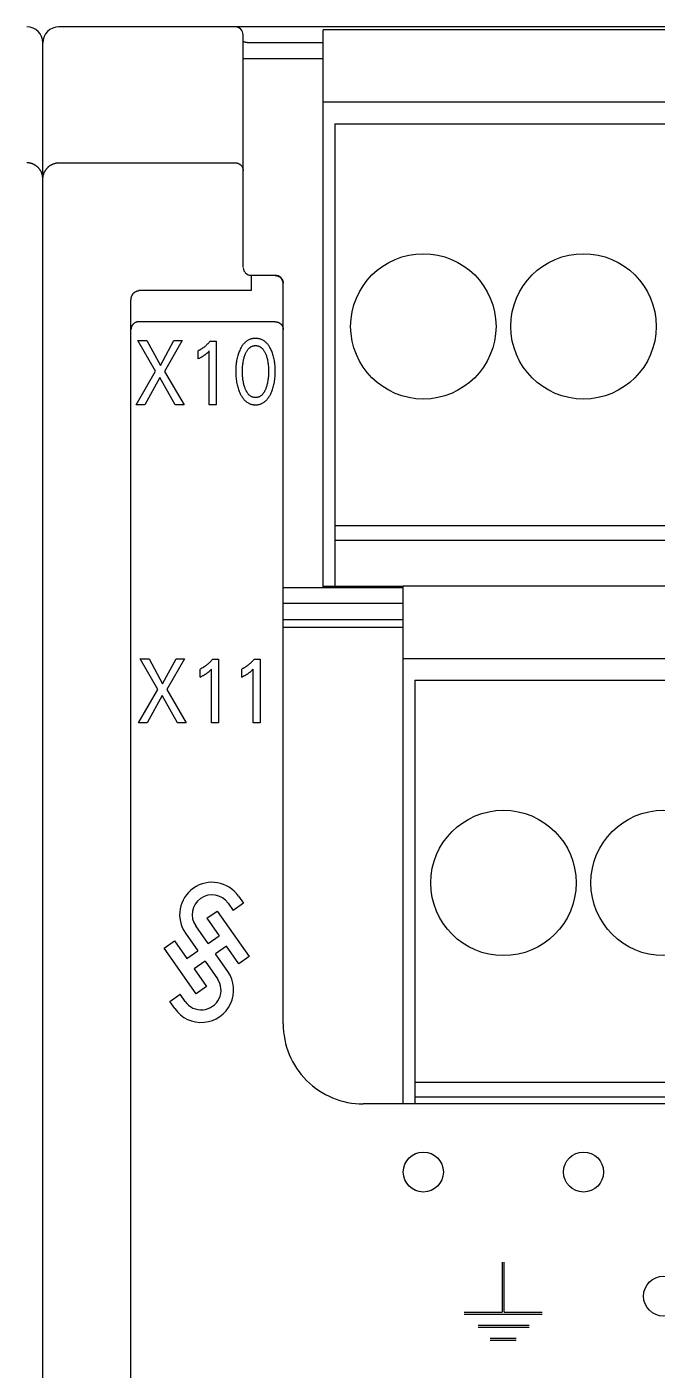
# Model space of a CAD drawing. Extents: x 867151 to 1787449, y -2071112 to -1028603.
# Drawn here: x 871213.05 to 871228.78, y -1032640.98 to -1032607.43 of the extents above; entities that cross this region are included whole.
import ezdxf

# ---------------------------------------------------------------- set-up
doc = ezdxf.new("R2010")
doc.units = 0
doc.header["$LTSCALE"] = 4
doc.header["$MEASUREMENT"] = 0
doc.layers.get('0').update_dxf_attribs({"linetype": 'CONTINUOUS'})
doc.layers.add('20000_FRONT_O', color=7, linetype='CONTINUOUS')

# ---------------------------------------------------------------- blocks, each defined once
blk = doc.blocks.new('CPU')
at = {"layer": '20000_FRONT_O', "color": 7, "linetype": 'Continuous'}
blk.add_line((82836.958, 10993.593), (82836.958, 11092.793), dxfattribs=at)
blk.add_lwpolyline([(82836.958, 11089.387), (82836.958, 11089.397), (82836.958, 11089.407), (82836.957, 11089.417), (82836.956, 11089.427), (82836.955, 11089.437), (82836.954, 11089.447), (82836.952, 11089.457), (82836.95, 11089.467), (82836.948, 11089.477), (82836.946, 11089.487), (82836.944, 11089.497), (82836.941, 11089.506), (82836.938, 11089.516), (82836.935, 11089.525), (82836.931, 11089.535), (82836.928, 11089.544), (82836.924, 11089.553), (82836.92, 11089.562), (82836.916, 11089.571), (82836.911, 11089.58), (82836.906, 11089.589), (82836.902, 11089.597), (82836.896, 11089.606), (82836.891, 11089.614), (82836.886, 11089.623), (82836.88, 11089.631), (82836.874, 11089.639), (82836.868, 11089.646), (82836.862, 11089.654), (82836.856, 11089.661), (82836.849, 11089.669), (82836.842, 11089.676), (82836.836, 11089.683), (82836.828, 11089.69), (82836.821, 11089.696), (82836.814, 11089.703), (82836.806, 11089.709), (82836.799, 11089.715), (82836.791, 11089.721), (82836.783, 11089.726), (82836.775, 11089.732), (82836.767, 11089.737), (82836.759, 11089.742), (82836.751, 11089.747), (82836.742, 11089.752), (82836.734, 11089.756), (82836.725, 11089.76), (82836.716, 11089.764), (82836.707, 11089.768), (82836.698, 11089.771), (82836.689, 11089.775), (82836.68, 11089.778), (82836.671, 11089.781), (82836.662, 11089.783), (82836.653, 11089.786), (82836.643, 11089.788), (82836.634, 11089.79), (82836.624, 11089.792), (82836.615, 11089.793), (82836.606, 11089.795), (82836.596, 11089.796), (82836.587, 11089.797), (82836.577, 11089.797), (82836.568, 11089.797), (82836.558, 11089.798)], dxfattribs=at)
blk.add_arc((82836.558, 11092.793), 0.4, 0, 90, dxfattribs=at)
blk = doc.blocks.new('A$C36C17930')
at = {"layer": '20000_FRONT_O', "color": 7, "linetype": 'Continuous'}
for p, q in [((44.601, 100), (0.401, 100)), ((5.001, 93.997), (5.001, 99.8)), ((5.001, 99.644), (5.001, 99.645)), ((5.001, 99.642), (5.001, 99.644)), ((5.002, 99.641), (5.001, 99.642)), ((5.002, 99.64), (5.002, 99.641)), ((5.003, 99.639), (5.002, 99.64)), ((5.003, 99.638), (5.003, 99.639)), ((7.001, 86), (7.001, 99.93)), ((36.001, 99.93), (7.001, 99.93)), ((0.001, 0.4), (0.001, 99.6)), ((5.004, 99.637), (5.003, 99.638)), ((5.005, 99.636), (5.004, 99.637)), ((5.006, 99.635), (5.005, 99.636)), ((5.007, 99.634), (5.006, 99.635)), ((5.008, 99.633), (5.007, 99.634)), ((5.009, 99.632), (5.008, 99.633)), ((5.01, 99.631), (5.009, 99.632)), ((5.012, 99.631), (5.01, 99.631)), ((5.013, 99.63), (5.012, 99.631)), ((5.014, 99.629), (5.013, 99.63)), ((5.015, 99.628), (5.014, 99.629)), ((5.017, 99.628), (5.015, 99.628)), ((5.02, 99.626), (5.017, 99.628)), ((5.023, 99.624), (5.02, 99.626)), ((5.026, 99.623), (5.023, 99.624)), ((5.03, 99.622), (5.026, 99.623)), ((5.033, 99.621), (5.03, 99.622)), ((5.036, 99.619), (5.033, 99.621)), ((5.039, 99.618), (5.036, 99.619)), ((5.042, 99.618), (5.039, 99.618)), ((5.045, 99.617), (5.042, 99.618)), ((5.048, 99.616), (5.045, 99.617)), ((5.051, 99.615), (5.048, 99.616)), ((5.054, 99.614), (5.051, 99.615)), ((5.058, 99.614), (5.054, 99.614)), ((5.061, 99.613), (5.058, 99.614)), ((5.067, 99.612), (5.061, 99.613)), ((5.073, 99.611), (5.067, 99.612)), ((5.08, 99.61), (5.073, 99.611)), ((5.086, 99.609), (5.08, 99.61)), ((5.093, 99.608), (5.086, 99.609)), ((5.099, 99.607), (5.093, 99.608)), ((5.106, 99.606), (5.099, 99.607)), ((5.112, 99.605), (5.106, 99.606)), ((5.119, 99.604), (5.112, 99.605)), ((5.125, 99.604), (5.119, 99.604)), ((5.134, 99.603), (5.125, 99.604)), ((5.142, 99.602), (5.134, 99.603)), ((5.151, 99.602), (5.142, 99.602)), ((5.159, 99.601), (5.151, 99.602)), ((5.168, 99.601), (5.159, 99.601)), ((5.176, 99.601), (5.168, 99.601)), ((5.184, 99.601), (5.176, 99.601)), ((5.193, 99.6), (5.184, 99.601)), ((7.001, 99.6), (5.193, 99.6)), ((7.001, 99.2), (5.001, 99.2)), ((36.001, 98.12), (7.001, 98.12)), ((7.291, 97.58), (7.291, 86.02)), ((7.291, 97.58), (35.711, 97.58)), ((0.01, 96.281), (0.012, 96.292)), ((0.012, 96.292), (0.015, 96.303)), ((0.015, 96.303), (0.018, 96.314)), ((0.018, 96.314), (0.022, 96.325)), ((0.022, 96.325), (0.025, 96.334)), ((0.025, 96.334), (0.028, 96.344)), ((0.028, 96.344), (0.032, 96.353)), ((0.032, 96.353), (0.036, 96.362)), ((0.036, 96.362), (0.04, 96.371)), ((0.04, 96.371), (0.044, 96.381)), ((0.044, 96.381), (0.049, 96.39)), ((0.049, 96.39), (0.054, 96.399)), ((0.054, 96.399), (0.059, 96.408)), ((0.059, 96.408), (0.064, 96.416)), ((0.064, 96.416), (0.07, 96.425)), ((0.07, 96.425), (0.076, 96.434)), ((0.076, 96.434), (0.082, 96.442)), ((0.082, 96.442), (0.088, 96.45)), ((0.088, 96.45), (0.094, 96.458)), ((0.094, 96.458), (0.101, 96.466)), ((0.101, 96.466), (0.108, 96.474)), ((0.108, 96.474), (0.115, 96.482)), ((0.115, 96.482), (0.122, 96.489)), ((0.122, 96.489), (0.13, 96.496)), ((0.13, 96.496), (0.137, 96.503)), ((0.137, 96.503), (0.145, 96.51)), ((0.145, 96.51), (0.153, 96.517)), ((0.153, 96.517), (0.161, 96.523)), ((0.161, 96.523), (0.169, 96.53)), ((0.169, 96.53), (0.178, 96.536)), ((0.178, 96.536), (0.186, 96.541)), ((0.186, 96.541), (0.195, 96.547)), ((0.195, 96.547), (0.204, 96.552)), ((0.204, 96.552), (0.213, 96.557)), ((0.213, 96.557), (0.222, 96.562)), ((0.222, 96.562), (0.232, 96.567)), ((0.232, 96.567), (0.241, 96.571)), ((0.241, 96.571), (0.25, 96.575)), ((0.25, 96.575), (0.26, 96.579)), ((0.26, 96.579), (0.27, 96.583)), ((0.27, 96.583), (0.28, 96.586)), ((0.28, 96.586), (0.289, 96.589)), ((0.289, 96.589), (0.299, 96.592)), ((0.299, 96.592), (0.309, 96.594)), ((0.309, 96.594), (0.319, 96.597)), ((0.319, 96.597), (0.329, 96.599)), ((0.329, 96.599), (0.34, 96.601)), ((0.34, 96.601), (0.35, 96.602)), ((0.35, 96.602), (0.36, 96.603)), ((0.36, 96.603), (0.37, 96.604)), ((0.37, 96.604), (0.381, 96.605)), ((0.381, 96.605), (0.391, 96.605)), ((0.391, 96.605), (0.401, 96.605)), ((0.401, 96.605), (4.801, 96.605)), ((4.801, 96.605), (4.806, 96.605)), ((4.806, 96.605), (4.811, 96.605)), ((4.811, 96.605), (4.816, 96.605)), ((4.816, 96.605), (4.82, 96.605)), ((4.82, 96.605), (4.825, 96.604)), ((4.825, 96.604), (4.83, 96.603)), ((4.83, 96.603), (4.835, 96.603)), ((4.835, 96.603), (4.839, 96.602)), ((4.839, 96.602), (4.844, 96.601)), ((4.844, 96.601), (4.849, 96.6)), ((4.849, 96.6), (4.854, 96.599)), ((4.854, 96.599), (4.858, 96.597)), ((4.858, 96.597), (4.863, 96.596)), ((4.863, 96.596), (4.867, 96.595)), ((4.867, 96.595), (4.872, 96.593)), ((4.872, 96.593), (4.877, 96.591)), ((4.877, 96.591), (4.881, 96.589)), ((4.881, 96.589), (4.885, 96.587)), ((4.885, 96.587), (4.89, 96.585)), ((4.89, 96.585), (4.894, 96.583)), ((4.894, 96.583), (4.898, 96.581)), ((4.898, 96.581), (4.902, 96.579)), ((4.902, 96.579), (4.907, 96.576)), ((4.907, 96.576), (4.911, 96.574)), ((4.911, 96.574), (4.915, 96.571)), ((4.915, 96.571), (4.919, 96.569)), ((4.919, 96.569), (4.922, 96.566)), ((4.922, 96.566), (4.926, 96.563)), ((4.926, 96.563), (4.93, 96.56)), ((4.93, 96.56), (4.934, 96.557)), ((4.934, 96.557), (4.937, 96.554)), ((4.937, 96.554), (4.941, 96.551)), ((4.941, 96.551), (4.944, 96.547)), ((4.944, 96.547), (4.948, 96.544)), ((4.948, 96.544), (4.951, 96.54)), ((4.951, 96.54), (4.954, 96.537)), ((4.954, 96.537), (4.957, 96.533)), ((4.957, 96.533), (4.96, 96.53)), ((4.96, 96.53), (4.963, 96.526)), ((4.963, 96.526), (4.966, 96.522)), ((4.966, 96.522), (4.969, 96.518)), ((4.969, 96.518), (4.971, 96.514)), ((4.971, 96.514), (4.974, 96.51)), ((4.974, 96.51), (4.976, 96.506)), ((4.976, 96.506), (4.979, 96.502)), ((4.979, 96.502), (4.981, 96.497)), ((4.981, 96.497), (4.983, 96.493)), ((4.983, 96.493), (4.985, 96.489)), ((4.985, 96.489), (4.987, 96.484)), ((4.987, 96.484), (4.989, 96.48)), ((4.989, 96.48), (4.99, 96.475)), ((4.99, 96.475), (4.992, 96.471)), ((4.992, 96.471), (4.993, 96.466)), ((4.993, 96.466), (4.994, 96.462)), ((4.994, 96.462), (4.996, 96.458)), ((4.996, 96.458), (4.997, 96.453)), ((4.997, 96.453), (4.998, 96.449)), ((4.998, 96.449), (4.998, 96.444)), ((4.998, 96.444), (4.999, 96.44)), ((4.999, 96.44), (5, 96.435)), ((5, 96.435), (5, 96.43)), ((5, 96.43), (5.001, 96.426)), ((5.001, 96.426), (5.001, 96.421)), ((5.001, 96.421), (5.001, 96.417)), ((5.001, 96.417), (5.001, 96.412)), ((0.001, 96.206), (0.002, 96.217)), ((0.001, 96.195), (0.001, 96.206)), ((0.002, 96.227), (0.003, 96.238)), ((0.002, 96.217), (0.002, 96.227)), ((0.003, 96.238), (0.004, 96.248)), ((0.004, 96.248), (0.006, 96.259)), ((0.006, 96.259), (0.008, 96.27)), ((0.008, 96.27), (0.01, 96.281)), ((5.201, 93.797), (5.201, 93.412)), ((5.201, 93.797), (5.801, 93.797)), ((5.874, 93.783), (5.801, 93.797)), ((5.801, 93.79), (5.806, 93.79)), ((5.806, 93.79), (5.811, 93.79)), ((5.811, 93.79), (5.816, 93.79)), ((5.816, 93.79), (5.82, 93.79)), ((5.82, 93.79), (5.825, 93.789)), ((5.825, 93.789), (5.83, 93.788)), ((5.83, 93.788), (5.835, 93.788)), ((5.835, 93.788), (5.84, 93.787)), ((5.84, 93.787), (5.845, 93.786)), ((5.845, 93.786), (5.85, 93.785)), ((5.85, 93.785), (5.855, 93.783)), ((5.855, 93.783), (5.86, 93.782)), ((5.86, 93.782), (5.865, 93.78)), ((5.865, 93.78), (5.87, 93.779)), ((5.87, 93.779), (5.875, 93.777)), ((5.942, 93.74), (5.874, 93.783)), ((5.875, 93.777), (5.88, 93.775)), ((5.88, 93.775), (5.884, 93.773)), ((5.884, 93.773), (5.889, 93.771)), ((5.889, 93.771), (5.893, 93.769)), ((5.893, 93.769), (5.898, 93.766)), ((5.898, 93.766), (5.902, 93.764)), ((5.902, 93.764), (5.906, 93.762)), ((5.906, 93.762), (5.911, 93.759)), ((5.911, 93.759), (5.915, 93.756)), ((5.915, 93.756), (5.919, 93.754)), ((5.919, 93.754), (5.923, 93.751)), ((5.923, 93.751), (5.926, 93.748)), ((5.926, 93.748), (5.93, 93.745)), ((5.93, 93.745), (5.934, 93.742)), ((5.934, 93.742), (5.938, 93.739)), ((5.938, 93.739), (5.941, 93.735)), ((5.941, 93.735), (5.944, 93.732)), ((5.986, 93.674), (5.942, 93.74)), ((5.944, 93.732), (5.948, 93.729)), ((5.948, 93.729), (5.951, 93.725)), ((5.951, 93.725), (5.954, 93.722)), ((5.954, 93.722), (5.957, 93.718)), ((5.957, 93.718), (5.96, 93.714)), ((5.96, 93.714), (5.963, 93.711)), ((5.963, 93.711), (5.966, 93.707)), ((5.966, 93.707), (5.968, 93.703)), ((5.968, 93.703), (5.971, 93.699)), ((5.971, 93.699), (5.974, 93.695)), ((5.974, 93.695), (5.976, 93.691)), ((5.976, 93.691), (5.978, 93.687)), ((5.978, 93.687), (5.98, 93.683)), ((5.98, 93.683), (5.982, 93.679)), ((5.982, 93.679), (5.984, 93.675)), ((5.984, 93.675), (5.986, 93.67)), ((6.001, 93.597), (5.986, 93.674)), ((5.986, 93.67), (5.988, 93.666)), ((5.988, 93.666), (5.99, 93.662)), ((5.99, 93.662), (5.991, 93.657)), ((5.991, 93.657), (5.993, 93.653)), ((5.993, 93.653), (5.994, 93.648)), ((5.994, 93.648), (5.995, 93.644)), ((5.995, 93.644), (5.996, 93.639)), ((5.996, 93.639), (5.997, 93.635)), ((5.997, 93.635), (5.998, 93.63)), ((5.998, 93.63), (5.999, 93.625)), ((5.999, 93.625), (6, 93.621)), ((6, 93.621), (6, 93.616)), ((6, 93.616), (6.001, 93.611)), ((6.001, 93.611), (6.001, 93.607)), ((6.001, 93.607), (6.001, 93.602)), ((6.001, 93.602), (6.001, 93.597)), ((2.216, 93.263), (2.218, 93.269)), ((2.218, 93.269), (2.22, 93.274)), ((2.22, 93.274), (2.222, 93.279)), ((2.222, 93.279), (2.224, 93.284)), ((2.224, 93.284), (2.227, 93.29)), ((2.227, 93.29), (2.229, 93.295)), ((2.229, 93.295), (2.232, 93.3)), ((2.232, 93.3), (2.234, 93.305)), ((2.234, 93.305), (2.237, 93.31)), ((2.237, 93.31), (2.24, 93.315)), ((2.24, 93.315), (2.243, 93.319)), ((2.243, 93.319), (2.246, 93.324)), ((2.246, 93.324), (2.25, 93.329)), ((2.25, 93.329), (2.253, 93.333)), ((2.253, 93.333), (2.256, 93.338)), ((2.256, 93.338), (2.26, 93.342)), ((2.26, 93.342), (2.264, 93.346)), ((2.264, 93.346), (2.267, 93.35)), ((2.267, 93.35), (2.271, 93.354)), ((2.271, 93.354), (2.274, 93.357)), ((2.274, 93.357), (2.278, 93.361)), ((2.278, 93.361), (2.282, 93.364)), ((2.282, 93.364), (2.285, 93.368)), ((2.285, 93.368), (2.289, 93.371)), ((2.289, 93.371), (2.293, 93.374)), ((2.293, 93.374), (2.297, 93.377)), ((2.297, 93.377), (2.302, 93.38)), ((2.302, 93.38), (2.306, 93.383)), ((2.306, 93.383), (2.31, 93.386)), ((2.31, 93.386), (2.314, 93.388)), ((2.314, 93.388), (2.319, 93.391)), ((2.319, 93.391), (2.323, 93.393)), ((2.323, 93.393), (2.328, 93.395)), ((2.328, 93.395), (2.332, 93.397)), ((2.332, 93.397), (2.337, 93.399)), ((2.337, 93.399), (2.341, 93.401)), ((2.341, 93.401), (2.346, 93.402)), ((2.346, 93.402), (2.35, 93.404)), ((2.35, 93.404), (2.355, 93.405)), ((2.355, 93.405), (2.359, 93.406)), ((2.359, 93.406), (2.364, 93.408)), ((2.364, 93.408), (2.368, 93.409)), ((2.368, 93.409), (2.373, 93.409)), ((2.373, 93.409), (2.378, 93.41)), ((2.378, 93.41), (2.382, 93.411)), ((2.382, 93.411), (2.387, 93.411)), ((2.387, 93.411), (2.392, 93.412)), ((2.392, 93.412), (2.396, 93.412)), ((2.396, 93.412), (2.401, 93.412)), ((5.201, 93.412), (2.401, 93.412)), ((6.001, 75.101), (6.001, 93.597)), ((2.201, 93.185), (2.202, 93.191)), ((2.201, 93.179), (2.201, 93.185)), ((2.201, 93.173), (2.201, 93.179)), ((2.201, 59.815), (2.201, 93.173)), ((2.202, 93.197), (2.203, 93.203)), ((2.202, 93.191), (2.202, 93.197)), ((2.203, 93.209), (2.204, 93.216)), ((2.203, 93.203), (2.203, 93.209)), ((2.204, 93.216), (2.205, 93.222)), ((2.205, 93.222), (2.206, 93.228)), ((2.206, 93.228), (2.208, 93.234)), ((2.208, 93.234), (2.209, 93.239)), ((2.209, 93.239), (2.211, 93.245)), ((2.211, 93.245), (2.212, 93.251)), ((2.212, 93.251), (2.214, 93.257)), ((2.214, 93.257), (2.216, 93.263)), ((2.277, 92.594), (2.273, 92.591)), ((2.281, 92.597), (2.277, 92.594)), ((2.285, 92.6), (2.281, 92.597)), ((2.289, 92.603), (2.285, 92.6)), ((2.293, 92.605), (2.289, 92.603)), ((2.297, 92.608), (2.293, 92.605)), ((2.301, 92.61), (2.297, 92.608)), ((2.305, 92.613), (2.301, 92.61)), ((2.31, 92.615), (2.305, 92.613)), ((2.314, 92.617), (2.31, 92.615)), ((2.319, 92.619), (2.314, 92.617)), ((2.323, 92.621), (2.319, 92.619)), ((2.328, 92.623), (2.323, 92.621)), ((2.332, 92.624), (2.328, 92.623)), ((2.337, 92.626), (2.332, 92.624)), ((2.342, 92.627), (2.337, 92.626)), ((2.346, 92.629), (2.342, 92.627)), ((2.351, 92.63), (2.346, 92.629)), ((2.356, 92.631), (2.351, 92.63)), ((2.361, 92.632), (2.356, 92.631)), ((2.366, 92.633), (2.361, 92.632)), ((2.371, 92.634), (2.366, 92.633)), ((2.376, 92.635), (2.371, 92.634)), ((2.381, 92.635), (2.376, 92.635)), ((2.386, 92.636), (2.381, 92.635)), ((2.391, 92.636), (2.386, 92.636)), ((2.396, 92.636), (2.391, 92.636)), ((2.401, 92.636), (2.396, 92.636)), ((5.801, 92.636), (2.401, 92.636)), ((5.801, 92.636), (5.806, 92.636)), ((5.806, 92.636), (5.811, 92.636)), ((5.811, 92.636), (5.816, 92.636)), ((5.816, 92.636), (5.82, 92.635)), ((5.82, 92.635), (5.825, 92.635)), ((5.825, 92.635), (5.83, 92.634)), ((5.83, 92.634), (5.835, 92.633)), ((5.835, 92.633), (5.84, 92.632)), ((5.84, 92.632), (5.844, 92.631)), ((5.844, 92.631), (5.849, 92.63)), ((5.849, 92.63), (5.854, 92.629)), ((5.854, 92.629), (5.858, 92.628)), ((5.858, 92.628), (5.863, 92.627)), ((5.863, 92.627), (5.868, 92.625)), ((5.868, 92.625), (5.872, 92.623)), ((5.872, 92.623), (5.877, 92.622)), ((5.877, 92.622), (5.881, 92.62)), ((5.881, 92.62), (5.886, 92.618)), ((5.886, 92.618), (5.89, 92.616)), ((5.89, 92.616), (5.894, 92.614)), ((5.894, 92.614), (5.899, 92.612)), ((5.899, 92.612), (5.903, 92.609)), ((5.903, 92.609), (5.907, 92.607)), ((5.907, 92.607), (5.911, 92.604)), ((5.911, 92.604), (5.915, 92.602)), ((5.915, 92.602), (5.919, 92.599)), ((5.919, 92.599), (5.923, 92.596)), ((5.923, 92.596), (5.927, 92.593)), ((2.202, 92.457), (2.201, 92.452)), ((2.201, 92.452), (2.201, 92.447)), ((2.201, 92.447), (2.201, 92.443)), ((2.203, 92.466), (2.202, 92.461)), ((2.202, 92.461), (2.202, 92.457)), ((2.204, 92.475), (2.203, 92.47)), ((2.203, 92.47), (2.203, 92.466)), ((2.205, 92.479), (2.204, 92.475)), ((2.206, 92.484), (2.205, 92.479)), ((2.207, 92.488), (2.206, 92.484)), ((2.208, 92.493), (2.207, 92.488)), ((2.209, 92.497), (2.208, 92.493)), ((2.211, 92.502), (2.209, 92.497)), ((2.212, 92.506), (2.211, 92.502)), ((2.214, 92.51), (2.212, 92.506)), ((2.216, 92.515), (2.214, 92.51)), ((2.217, 92.519), (2.216, 92.515)), ((2.22, 92.524), (2.217, 92.519)), ((2.222, 92.528), (2.22, 92.524)), ((2.224, 92.532), (2.222, 92.528)), ((2.226, 92.537), (2.224, 92.532)), ((2.229, 92.541), (2.226, 92.537)), ((2.231, 92.545), (2.229, 92.541)), ((2.234, 92.549), (2.231, 92.545)), ((2.237, 92.553), (2.234, 92.549)), ((2.24, 92.557), (2.237, 92.553)), ((2.243, 92.561), (2.24, 92.557)), ((2.246, 92.564), (2.243, 92.561)), ((2.249, 92.568), (2.246, 92.564)), ((2.252, 92.572), (2.249, 92.568)), ((2.255, 92.575), (2.252, 92.572)), ((2.259, 92.578), (2.255, 92.575)), ((2.262, 92.582), (2.259, 92.578)), ((2.266, 92.585), (2.262, 92.582)), ((2.269, 92.588), (2.266, 92.585)), ((2.273, 92.591), (2.269, 92.588)), ((5.927, 92.593), (5.931, 92.59)), ((5.931, 92.59), (5.934, 92.587)), ((5.934, 92.587), (5.938, 92.584)), ((5.938, 92.584), (5.942, 92.58)), ((5.942, 92.58), (5.945, 92.577)), ((5.945, 92.577), (5.948, 92.574)), ((5.948, 92.574), (5.952, 92.57)), ((5.952, 92.57), (5.955, 92.566)), ((5.955, 92.566), (5.958, 92.563)), ((5.958, 92.563), (5.961, 92.559)), ((5.961, 92.559), (5.964, 92.555)), ((5.964, 92.555), (5.967, 92.551)), ((5.967, 92.551), (5.97, 92.547)), ((5.97, 92.547), (5.972, 92.543)), ((5.972, 92.543), (5.975, 92.539)), ((5.975, 92.539), (5.977, 92.534)), ((5.977, 92.534), (5.98, 92.53)), ((5.98, 92.53), (5.982, 92.526)), ((5.982, 92.526), (5.984, 92.521)), ((5.984, 92.521), (5.986, 92.517)), ((5.986, 92.517), (5.988, 92.513)), ((5.988, 92.513), (5.989, 92.508)), ((5.989, 92.508), (5.991, 92.504)), ((5.991, 92.504), (5.992, 92.499)), ((5.992, 92.499), (5.994, 92.495)), ((5.994, 92.495), (5.995, 92.49)), ((5.995, 92.49), (5.996, 92.485)), ((5.996, 92.485), (5.997, 92.481)), ((5.997, 92.481), (5.998, 92.476)), ((5.998, 92.476), (5.999, 92.471)), ((5.999, 92.471), (6, 92.467)), ((6, 92.467), (6, 92.462)), ((6, 92.462), (6.001, 92.457)), ((6.001, 92.457), (6.001, 92.452)), ((6.001, 92.452), (6.001, 92.448)), ((6.001, 92.448), (6.001, 92.443)), ((2.816, 91.402), (2.375, 92.164)), ((2.375, 92.164), (2.594, 92.164)), ((2.594, 92.164), (2.934, 91.542)), ((2.934, 91.542), (3.272, 92.164)), ((3.481, 92.164), (3.035, 91.397)), ((3.272, 92.164), (3.481, 92.164)), ((3.906, 91.924), (3.895, 91.919)), ((3.916, 91.93), (3.906, 91.924)), ((3.926, 91.936), (3.916, 91.93)), ((3.936, 91.942), (3.926, 91.936)), ((3.946, 91.948), (3.936, 91.942)), ((3.956, 91.954), (3.946, 91.948)), ((3.966, 91.96), (3.956, 91.954)), ((3.976, 91.966), (3.966, 91.96)), ((3.985, 91.973), (3.976, 91.966)), ((3.996, 91.981), (3.985, 91.973)), ((4.007, 91.988), (3.996, 91.981)), ((4.017, 91.996), (4.007, 91.988)), ((4.028, 92.004), (4.017, 91.996)), ((4.038, 92.012), (4.028, 92.004)), ((4.048, 92.02), (4.038, 92.012)), ((4.058, 92.029), (4.048, 92.02)), ((4.068, 92.037), (4.058, 92.029)), ((4.078, 92.046), (4.068, 92.037)), ((4.088, 92.055), (4.078, 92.046)), ((4.098, 92.064), (4.088, 92.055)), ((4.107, 92.074), (4.098, 92.064)), ((4.117, 92.084), (4.107, 92.074)), ((4.127, 92.093), (4.117, 92.084)), ((4.136, 92.103), (4.127, 92.093)), ((4.145, 92.113), (4.136, 92.103)), ((4.155, 92.123), (4.145, 92.113)), ((4.164, 92.134), (4.155, 92.123)), ((4.173, 92.144), (4.164, 92.134)), ((4.181, 92.154), (4.173, 92.144)), ((4.181, 92.154), (4.326, 92.154)), ((4.326, 92.154), (4.326, 90.564)), ((4.927, 91.947), (4.915, 91.921)), ((4.93, 91.954), (4.927, 91.947)), ((4.939, 91.971), (4.93, 91.954)), ((4.949, 91.989), (4.939, 91.971)), ((4.959, 92.006), (4.949, 91.989)), ((4.97, 92.023), (4.959, 92.006)), ((4.981, 92.04), (4.97, 92.023)), ((4.993, 92.056), (4.981, 92.04)), ((5.005, 92.072), (4.993, 92.056)), ((5.018, 92.087), (5.005, 92.072)), ((5.032, 92.102), (5.018, 92.087)), ((5.044, 92.114), (5.032, 92.102)), ((5.057, 92.126), (5.044, 92.114)), ((5.07, 92.137), (5.057, 92.126)), ((5.084, 92.148), (5.07, 92.137)), ((5.098, 92.158), (5.084, 92.148)), ((5.113, 92.168), (5.098, 92.158)), ((5.099, 91.913), (5.108, 91.927)), ((5.108, 91.927), (5.117, 91.939)), ((5.128, 92.176), (5.113, 92.168)), ((5.117, 91.939), (5.124, 91.948)), ((5.124, 91.948), (5.132, 91.957)), ((5.143, 92.184), (5.128, 92.176)), ((5.132, 91.957), (5.14, 91.966)), ((5.14, 91.966), (5.148, 91.974)), ((5.159, 92.191), (5.143, 92.184)), ((5.148, 91.974), (5.157, 91.982)), ((5.157, 91.982), (5.165, 91.989)), ((5.175, 92.198), (5.159, 92.191)), ((5.165, 91.989), (5.175, 91.996)), ((5.191, 92.203), (5.175, 92.198)), ((5.175, 91.996), (5.184, 92.003)), ((5.184, 92.003), (5.194, 92.009)), ((5.207, 92.208), (5.191, 92.203)), ((5.194, 92.009), (5.204, 92.015)), ((5.204, 92.015), (5.214, 92.019)), ((5.224, 92.212), (5.207, 92.208)), ((5.214, 92.019), (5.224, 92.024)), ((5.241, 92.215), (5.224, 92.212)), ((5.224, 92.024), (5.234, 92.027)), ((5.234, 92.027), (5.245, 92.031)), ((5.258, 92.218), (5.241, 92.215)), ((5.245, 92.031), (5.255, 92.033)), ((5.255, 92.033), (5.266, 92.036)), ((5.276, 92.22), (5.258, 92.218)), ((5.266, 92.036), (5.277, 92.037)), ((5.293, 92.221), (5.276, 92.22)), ((5.277, 92.037), (5.288, 92.039)), ((5.288, 92.039), (5.299, 92.039)), ((5.31, 92.221), (5.293, 92.221)), ((5.299, 92.039), (5.31, 92.04)), ((5.328, 92.221), (5.31, 92.221)), ((5.31, 92.04), (5.321, 92.039)), ((5.321, 92.039), (5.332, 92.039)), ((5.345, 92.22), (5.328, 92.221)), ((5.332, 92.039), (5.343, 92.037)), ((5.343, 92.037), (5.354, 92.036)), ((5.362, 92.218), (5.345, 92.22)), ((5.354, 92.036), (5.365, 92.033)), ((5.379, 92.215), (5.362, 92.218)), ((5.365, 92.033), (5.376, 92.031)), ((5.376, 92.031), (5.386, 92.027)), ((5.396, 92.212), (5.379, 92.215)), ((5.386, 92.027), (5.397, 92.024)), ((5.413, 92.208), (5.396, 92.212)), ((5.397, 92.024), (5.407, 92.019)), ((5.407, 92.019), (5.417, 92.015)), ((5.43, 92.203), (5.413, 92.208)), ((5.417, 92.015), (5.427, 92.009)), ((5.427, 92.009), (5.436, 92.003)), ((5.446, 92.198), (5.43, 92.203)), ((5.436, 92.003), (5.446, 91.996)), ((5.462, 92.191), (5.446, 92.198)), ((5.446, 91.996), (5.455, 91.989)), ((5.455, 91.989), (5.464, 91.982)), ((5.478, 92.184), (5.462, 92.191)), ((5.464, 91.982), (5.472, 91.974)), ((5.472, 91.974), (5.481, 91.966)), ((5.493, 92.176), (5.478, 92.184)), ((5.481, 91.966), (5.488, 91.957)), ((5.488, 91.957), (5.496, 91.948)), ((5.508, 92.168), (5.493, 92.176)), ((5.496, 91.948), (5.503, 91.939)), ((5.503, 91.939), (5.513, 91.927)), ((5.523, 92.158), (5.508, 92.168)), ((5.513, 91.927), (5.522, 91.913)), ((5.537, 92.148), (5.523, 92.158)), ((5.55, 92.137), (5.537, 92.148)), ((5.564, 92.126), (5.55, 92.137)), ((5.577, 92.114), (5.564, 92.126)), ((5.589, 92.102), (5.577, 92.114)), ((5.602, 92.087), (5.589, 92.102)), ((5.615, 92.072), (5.602, 92.087)), ((5.628, 92.056), (5.615, 92.072)), ((5.64, 92.04), (5.628, 92.056)), ((5.651, 92.023), (5.64, 92.04)), ((5.661, 92.006), (5.651, 92.023)), ((5.671, 91.989), (5.661, 92.006)), ((5.681, 91.971), (5.671, 91.989)), ((5.69, 91.954), (5.681, 91.971)), ((5.703, 91.927), (5.69, 91.954)), ((5.715, 91.901), (5.703, 91.927)), ((3.885, 91.914), (3.875, 91.908)), ((3.875, 91.709), (3.875, 91.908)), ((3.875, 91.709), (3.888, 91.715)), ((3.895, 91.919), (3.885, 91.914)), ((3.888, 91.715), (3.901, 91.722)), ((3.901, 91.722), (3.914, 91.729)), ((3.914, 91.729), (3.927, 91.736)), ((3.927, 91.736), (3.94, 91.743)), ((3.94, 91.743), (3.953, 91.75)), ((3.953, 91.75), (3.965, 91.757)), ((3.965, 91.757), (3.976, 91.763)), ((3.976, 91.763), (3.988, 91.77)), ((3.988, 91.77), (3.999, 91.777)), ((3.999, 91.777), (4.01, 91.785)), ((4.01, 91.785), (4.021, 91.792)), ((4.021, 91.792), (4.031, 91.799)), ((4.031, 91.799), (4.04, 91.806)), ((4.04, 91.806), (4.05, 91.813)), ((4.05, 91.813), (4.059, 91.82)), ((4.059, 91.82), (4.069, 91.827)), ((4.069, 91.827), (4.078, 91.835)), ((4.078, 91.835), (4.086, 91.841)), ((4.086, 91.841), (4.094, 91.848)), ((4.094, 91.848), (4.102, 91.855)), ((4.102, 91.855), (4.11, 91.863)), ((4.11, 91.863), (4.119, 91.871)), ((4.119, 91.871), (4.127, 91.88)), ((4.127, 91.88), (4.141, 91.893)), ((4.141, 91.893), (4.155, 91.907)), ((4.155, 90.564), (4.155, 91.907)), ((4.829, 91.607), (4.825, 91.573)), ((4.834, 91.638), (4.829, 91.607)), ((4.839, 91.669), (4.834, 91.638)), ((4.845, 91.7), (4.839, 91.669)), ((4.851, 91.73), (4.845, 91.7)), ((4.859, 91.761), (4.851, 91.73)), ((4.867, 91.791), (4.859, 91.761)), ((4.875, 91.818), (4.867, 91.791)), ((4.884, 91.844), (4.875, 91.818)), ((4.894, 91.87), (4.884, 91.844)), ((4.904, 91.896), (4.894, 91.87)), ((4.915, 91.921), (4.904, 91.896)), ((4.995, 91.581), (4.999, 91.609)), ((4.999, 91.609), (5.003, 91.637)), ((5.003, 91.637), (5.008, 91.664)), ((5.008, 91.664), (5.014, 91.692)), ((5.014, 91.692), (5.018, 91.712)), ((5.018, 91.712), (5.024, 91.733)), ((5.024, 91.733), (5.029, 91.754)), ((5.029, 91.754), (5.036, 91.774)), ((5.036, 91.774), (5.043, 91.794)), ((5.043, 91.794), (5.05, 91.814)), ((5.05, 91.814), (5.056, 91.829)), ((5.056, 91.829), (5.062, 91.843)), ((5.062, 91.843), (5.068, 91.858)), ((5.068, 91.858), (5.075, 91.872)), ((5.075, 91.872), (5.083, 91.886)), ((5.083, 91.886), (5.09, 91.9)), ((5.09, 91.9), (5.099, 91.913)), ((5.522, 91.913), (5.53, 91.9)), ((5.53, 91.9), (5.538, 91.886)), ((5.538, 91.886), (5.545, 91.872)), ((5.545, 91.872), (5.552, 91.858)), ((5.552, 91.858), (5.559, 91.843)), ((5.559, 91.843), (5.565, 91.829)), ((5.565, 91.829), (5.571, 91.814)), ((5.571, 91.814), (5.573, 91.809)), ((5.573, 91.809), (5.581, 91.786)), ((5.581, 91.786), (5.588, 91.762)), ((5.588, 91.762), (5.595, 91.739)), ((5.595, 91.739), (5.601, 91.715)), ((5.601, 91.715), (5.607, 91.692)), ((5.607, 91.692), (5.613, 91.664)), ((5.613, 91.664), (5.618, 91.637)), ((5.618, 91.637), (5.622, 91.609)), ((5.622, 91.609), (5.626, 91.581)), ((5.725, 91.874), (5.715, 91.901)), ((5.736, 91.847), (5.725, 91.874)), ((5.745, 91.819), (5.736, 91.847)), ((5.753, 91.791), (5.745, 91.819)), ((5.762, 91.761), (5.753, 91.791)), ((5.769, 91.73), (5.762, 91.761)), ((5.776, 91.7), (5.769, 91.73)), ((5.782, 91.669), (5.776, 91.7)), ((5.787, 91.638), (5.782, 91.669)), ((5.791, 91.607), (5.787, 91.638)), ((5.795, 91.573), (5.791, 91.607)), ((2.332, 90.564), (2.816, 91.402)), ((3.035, 91.397), (3.525, 90.564)), ((4.818, 91.469), (4.817, 91.435)), ((4.817, 91.435), (4.817, 91.4)), ((4.817, 91.4), (4.817, 91.365)), ((4.817, 91.365), (4.818, 91.33)), ((4.82, 91.504), (4.818, 91.469)), ((4.818, 91.33), (4.82, 91.295)), ((4.822, 91.538), (4.82, 91.504)), ((4.82, 91.295), (4.822, 91.26)), ((4.825, 91.573), (4.822, 91.538)), ((4.822, 91.26), (4.825, 91.225)), ((4.985, 91.429), (4.986, 91.46)), ((4.985, 91.398), (4.985, 91.429)), ((4.985, 91.366), (4.985, 91.398)), ((4.986, 91.335), (4.985, 91.366)), ((4.986, 91.46), (4.987, 91.491)), ((4.987, 91.303), (4.986, 91.335)), ((4.987, 91.491), (4.989, 91.522)), ((4.989, 91.272), (4.987, 91.303)), ((4.989, 91.522), (4.992, 91.553)), ((4.992, 91.241), (4.989, 91.272)), ((4.992, 91.553), (4.995, 91.581)), ((5.626, 91.581), (5.629, 91.553)), ((5.629, 91.553), (5.631, 91.522)), ((5.631, 91.272), (5.629, 91.241)), ((5.631, 91.522), (5.633, 91.491)), ((5.633, 91.303), (5.631, 91.272)), ((5.633, 91.491), (5.635, 91.46)), ((5.635, 91.335), (5.633, 91.303)), ((5.635, 91.46), (5.636, 91.429)), ((5.636, 91.366), (5.635, 91.335)), ((5.636, 91.429), (5.636, 91.398)), ((5.636, 91.398), (5.636, 91.366)), ((5.798, 91.538), (5.795, 91.573)), ((5.795, 91.225), (5.798, 91.26)), ((5.801, 91.504), (5.798, 91.538)), ((5.798, 91.26), (5.801, 91.295)), ((5.802, 91.469), (5.801, 91.504)), ((5.801, 91.295), (5.802, 91.33)), ((5.803, 91.435), (5.802, 91.469)), ((5.802, 91.33), (5.803, 91.365)), ((5.804, 91.4), (5.803, 91.435)), ((5.803, 91.365), (5.804, 91.4)), ((2.919, 91.245), (2.547, 90.564)), ((3.301, 90.564), (2.919, 91.245)), ((4.825, 91.225), (4.829, 91.19)), ((4.829, 91.19), (4.833, 91.158)), ((4.833, 91.158), (4.838, 91.127)), ((4.838, 91.127), (4.844, 91.096)), ((4.844, 91.096), (4.851, 91.064)), ((4.851, 91.064), (4.858, 91.033)), ((4.858, 91.033), (4.866, 91.003)), ((4.866, 91.003), (4.875, 90.974)), ((4.875, 90.974), (4.884, 90.946)), ((4.884, 90.946), (4.894, 90.919)), ((4.894, 90.919), (4.904, 90.891)), ((4.995, 91.212), (4.992, 91.241)), ((4.998, 91.184), (4.995, 91.212)), ((5.003, 91.156), (4.998, 91.184)), ((5.008, 91.128), (5.003, 91.156)), ((5.013, 91.1), (5.008, 91.128)), ((5.018, 91.078), (5.013, 91.1)), ((5.023, 91.057), (5.018, 91.078)), ((5.029, 91.037), (5.023, 91.057)), ((5.035, 91.016), (5.029, 91.037)), ((5.042, 90.995), (5.035, 91.016)), ((5.049, 90.975), (5.042, 90.995)), ((5.055, 90.96), (5.049, 90.975)), ((5.061, 90.945), (5.055, 90.96)), ((5.067, 90.93), (5.061, 90.945)), ((5.074, 90.915), (5.067, 90.93)), ((5.553, 90.93), (5.546, 90.915)), ((5.56, 90.945), (5.553, 90.93)), ((5.566, 90.96), (5.56, 90.945)), ((5.571, 90.975), (5.566, 90.96)), ((5.579, 90.995), (5.571, 90.975)), ((5.585, 91.016), (5.579, 90.995)), ((5.592, 91.037), (5.585, 91.016)), ((5.597, 91.058), (5.592, 91.037)), ((5.602, 91.078), (5.597, 91.058)), ((5.607, 91.1), (5.602, 91.078)), ((5.613, 91.128), (5.607, 91.1)), ((5.618, 91.156), (5.613, 91.128)), ((5.622, 91.184), (5.618, 91.156)), ((5.626, 91.212), (5.622, 91.184)), ((5.629, 91.241), (5.626, 91.212)), ((5.716, 90.892), (5.727, 90.919)), ((5.727, 90.919), (5.737, 90.947)), ((5.737, 90.947), (5.746, 90.975)), ((5.746, 90.975), (5.754, 91.003)), ((5.754, 91.003), (5.762, 91.034)), ((5.762, 91.034), (5.77, 91.065)), ((5.77, 91.065), (5.776, 91.096)), ((5.776, 91.096), (5.782, 91.127)), ((5.782, 91.127), (5.787, 91.159)), ((5.787, 91.159), (5.791, 91.191)), ((5.791, 91.191), (5.795, 91.225)), ((4.904, 90.891), (4.916, 90.864)), ((4.916, 90.864), (4.928, 90.838)), ((4.928, 90.838), (4.937, 90.819)), ((4.937, 90.819), (4.947, 90.801)), ((4.947, 90.801), (4.957, 90.783)), ((4.957, 90.783), (4.968, 90.766)), ((4.968, 90.766), (4.979, 90.748)), ((4.979, 90.748), (4.991, 90.732)), ((4.991, 90.732), (5.004, 90.715)), ((5.004, 90.715), (5.017, 90.699)), ((5.017, 90.699), (5.03, 90.684)), ((5.03, 90.684), (5.043, 90.671)), ((5.043, 90.671), (5.055, 90.659)), ((5.055, 90.659), (5.069, 90.648)), ((5.069, 90.648), (5.083, 90.637)), ((5.082, 90.901), (5.074, 90.915)), ((5.089, 90.887), (5.082, 90.901)), ((5.083, 90.637), (5.097, 90.626)), ((5.098, 90.873), (5.089, 90.887)), ((5.097, 90.626), (5.111, 90.617)), ((5.107, 90.859), (5.098, 90.873)), ((5.116, 90.846), (5.107, 90.859)), ((5.111, 90.617), (5.126, 90.608)), ((5.124, 90.837), (5.116, 90.846)), ((5.131, 90.827), (5.124, 90.837)), ((5.126, 90.608), (5.142, 90.599)), ((5.139, 90.819), (5.131, 90.827)), ((5.147, 90.81), (5.139, 90.819)), ((5.142, 90.599), (5.158, 90.592)), ((5.156, 90.802), (5.147, 90.81)), ((5.165, 90.794), (5.156, 90.802)), ((5.158, 90.592), (5.172, 90.586)), ((5.174, 90.787), (5.165, 90.794)), ((5.172, 90.586), (5.187, 90.581)), ((5.183, 90.78), (5.174, 90.787)), ((5.193, 90.774), (5.183, 90.78)), ((5.187, 90.581), (5.202, 90.576)), ((5.203, 90.768), (5.193, 90.774)), ((5.213, 90.763), (5.203, 90.768)), ((5.223, 90.759), (5.213, 90.763)), ((5.234, 90.755), (5.223, 90.759)), ((5.244, 90.752), (5.234, 90.755)), ((5.255, 90.749), (5.244, 90.752)), ((5.266, 90.747), (5.255, 90.749)), ((5.277, 90.745), (5.266, 90.747)), ((5.288, 90.744), (5.277, 90.745)), ((5.299, 90.743), (5.288, 90.744)), ((5.31, 90.742), (5.299, 90.743)), ((5.321, 90.743), (5.31, 90.742)), ((5.332, 90.744), (5.321, 90.743)), ((5.344, 90.745), (5.332, 90.744)), ((5.355, 90.747), (5.344, 90.745)), ((5.365, 90.749), (5.355, 90.747)), ((5.376, 90.752), (5.365, 90.749)), ((5.387, 90.755), (5.376, 90.752)), ((5.397, 90.759), (5.387, 90.755)), ((5.407, 90.763), (5.397, 90.759)), ((5.417, 90.768), (5.407, 90.763)), ((5.427, 90.774), (5.417, 90.768)), ((5.419, 90.576), (5.434, 90.581)), ((5.437, 90.78), (5.427, 90.774)), ((5.434, 90.581), (5.449, 90.586)), ((5.447, 90.787), (5.437, 90.78)), ((5.456, 90.794), (5.447, 90.787)), ((5.449, 90.586), (5.463, 90.592)), ((5.465, 90.802), (5.456, 90.794)), ((5.463, 90.592), (5.479, 90.599)), ((5.473, 90.81), (5.465, 90.802)), ((5.481, 90.819), (5.473, 90.81)), ((5.479, 90.599), (5.494, 90.608)), ((5.489, 90.827), (5.481, 90.819)), ((5.497, 90.837), (5.489, 90.827)), ((5.494, 90.608), (5.509, 90.617)), ((5.504, 90.846), (5.497, 90.837)), ((5.514, 90.859), (5.504, 90.846)), ((5.509, 90.617), (5.524, 90.626)), ((5.523, 90.873), (5.514, 90.859)), ((5.531, 90.887), (5.523, 90.873)), ((5.524, 90.626), (5.538, 90.637)), ((5.539, 90.901), (5.531, 90.887)), ((5.538, 90.637), (5.552, 90.648)), ((5.546, 90.915), (5.539, 90.901)), ((5.552, 90.648), (5.565, 90.659)), ((5.565, 90.659), (5.578, 90.671)), ((5.578, 90.671), (5.59, 90.684)), ((5.59, 90.684), (5.604, 90.699)), ((5.604, 90.699), (5.617, 90.715)), ((5.617, 90.715), (5.63, 90.732)), ((5.63, 90.732), (5.641, 90.748)), ((5.641, 90.748), (5.653, 90.766)), ((5.653, 90.766), (5.663, 90.783)), ((5.663, 90.783), (5.673, 90.801)), ((5.673, 90.801), (5.683, 90.819)), ((5.683, 90.819), (5.692, 90.838)), ((5.692, 90.838), (5.704, 90.864)), ((5.704, 90.864), (5.716, 90.892)), ((2.547, 90.564), (2.332, 90.564)), ((3.525, 90.564), (3.301, 90.564)), ((4.326, 90.564), (4.155, 90.564)), ((5.202, 90.576), (5.217, 90.572)), ((5.217, 90.572), (5.232, 90.569)), ((5.232, 90.569), (5.248, 90.566)), ((5.248, 90.566), (5.263, 90.564)), ((5.263, 90.564), (5.279, 90.562)), ((5.279, 90.562), (5.294, 90.561)), ((5.294, 90.561), (5.31, 90.561)), ((5.31, 90.561), (5.326, 90.561)), ((5.326, 90.561), (5.342, 90.562)), ((5.342, 90.562), (5.357, 90.564)), ((5.357, 90.564), (5.373, 90.566)), ((5.373, 90.566), (5.388, 90.569)), ((5.388, 90.569), (5.404, 90.572)), ((5.404, 90.572), (5.419, 90.576)), ((7.291, 87.548), (35.711, 87.548)), ((7.291, 87.181), (35.711, 87.181)), ((6.001, 86), (9.001, 86)), ((9.001, 86.02), (7.001, 86.02)), ((9.001, 73.1), (9.001, 86.03)), ((38.001, 86.03), (9.001, 86.03)), ((9.001, 85.6), (6.001, 85.6)), ((6.001, 85.2), (9.001, 85.2)), ((9.001, 85), (6.001, 85)), ((2.874, 83.455), (2.433, 84.217)), ((2.433, 84.217), (2.651, 84.217)), ((2.651, 84.217), (2.992, 83.596)), ((2.992, 83.596), (3.33, 84.217)), ((3.539, 84.217), (3.092, 83.451)), ((3.33, 84.217), (3.539, 84.217)), ((4.239, 84.208), (4.23, 84.198)), ((4.239, 84.208), (4.384, 84.208)), ((4.384, 84.208), (4.384, 82.617)), ((5.277, 84.208), (5.269, 84.198)), ((5.277, 84.208), (5.423, 84.208)), ((5.423, 84.208), (5.423, 82.617)), ((38.001, 84.22), (9.001, 84.22)), ((3.943, 83.967), (3.932, 83.962)), ((3.932, 83.763), (3.932, 83.962)), ((3.953, 83.973), (3.943, 83.967)), ((3.963, 83.978), (3.953, 83.973)), ((3.974, 83.984), (3.963, 83.978)), ((3.984, 83.989), (3.974, 83.984)), ((3.994, 83.995), (3.984, 83.989)), ((4.004, 84.001), (3.994, 83.995)), ((4.014, 84.007), (4.004, 84.001)), ((4.024, 84.014), (4.014, 84.007)), ((4.033, 84.02), (4.024, 84.014)), ((4.043, 84.027), (4.033, 84.02)), ((4.054, 84.034), (4.043, 84.027)), ((4.064, 84.042), (4.054, 84.034)), ((4.075, 84.05), (4.064, 84.042)), ((4.085, 84.058), (4.075, 84.05)), ((4.095, 84.066), (4.085, 84.058)), ((4.106, 84.074), (4.095, 84.066)), ((4.116, 84.083), (4.106, 84.074)), ((4.108, 83.866), (4.117, 83.874)), ((4.126, 84.091), (4.116, 84.083)), ((4.117, 83.874), (4.126, 83.881)), ((4.135, 84.1), (4.126, 84.091)), ((4.126, 83.881), (4.135, 83.888)), ((4.145, 84.109), (4.135, 84.1)), ((4.135, 83.888), (4.143, 83.895)), ((4.143, 83.895), (4.151, 83.902)), ((4.155, 84.118), (4.145, 84.109)), ((4.151, 83.902), (4.159, 83.909)), ((4.165, 84.128), (4.155, 84.118)), ((4.159, 83.909), (4.168, 83.917)), ((4.175, 84.137), (4.165, 84.128)), ((4.168, 83.917), (4.177, 83.925)), ((4.184, 84.147), (4.175, 84.137)), ((4.177, 83.925), (4.185, 83.933)), ((4.194, 84.157), (4.184, 84.147)), ((4.185, 83.933), (4.199, 83.947)), ((4.203, 84.167), (4.194, 84.157)), ((4.199, 83.947), (4.213, 83.961)), ((4.212, 84.177), (4.203, 84.167)), ((4.221, 84.187), (4.212, 84.177)), ((4.213, 82.617), (4.213, 83.961)), ((4.23, 84.198), (4.221, 84.187)), ((4.981, 83.967), (4.971, 83.962)), ((4.971, 83.763), (4.971, 83.962)), ((4.992, 83.973), (4.981, 83.967)), ((5.002, 83.978), (4.992, 83.973)), ((5.012, 83.984), (5.002, 83.978)), ((5.022, 83.989), (5.012, 83.984)), ((5.032, 83.995), (5.022, 83.989)), ((5.042, 84.001), (5.032, 83.995)), ((5.052, 84.007), (5.042, 84.001)), ((5.062, 84.014), (5.052, 84.007)), ((5.072, 84.02), (5.062, 84.014)), ((5.081, 84.027), (5.072, 84.02)), ((5.092, 84.034), (5.081, 84.027)), ((5.103, 84.042), (5.092, 84.034)), ((5.113, 84.05), (5.103, 84.042)), ((5.124, 84.058), (5.113, 84.05)), ((5.134, 84.066), (5.124, 84.058)), ((5.144, 84.074), (5.134, 84.066)), ((5.154, 84.083), (5.144, 84.074)), ((5.146, 83.866), (5.155, 83.874)), ((5.164, 84.091), (5.154, 84.083)), ((5.155, 83.874), (5.165, 83.881)), ((5.174, 84.1), (5.164, 84.091)), ((5.165, 83.881), (5.174, 83.888)), ((5.184, 84.109), (5.174, 84.1)), ((5.174, 83.888), (5.182, 83.895)), ((5.182, 83.895), (5.19, 83.902)), ((5.194, 84.118), (5.184, 84.109)), ((5.19, 83.902), (5.198, 83.909)), ((5.203, 84.128), (5.194, 84.118)), ((5.198, 83.909), (5.207, 83.917)), ((5.213, 84.137), (5.203, 84.128)), ((5.207, 83.917), (5.215, 83.925)), ((5.223, 84.147), (5.213, 84.137)), ((5.215, 83.925), (5.224, 83.933)), ((5.232, 84.157), (5.223, 84.147)), ((5.224, 83.933), (5.237, 83.947)), ((5.242, 84.167), (5.232, 84.157)), ((5.237, 83.947), (5.251, 83.961)), ((5.251, 84.177), (5.242, 84.167)), ((5.26, 84.187), (5.251, 84.177)), ((5.251, 82.617), (5.251, 83.961)), ((5.269, 84.198), (5.26, 84.187)), ((3.932, 83.763), (3.945, 83.769)), ((3.945, 83.769), (3.959, 83.776)), ((3.959, 83.776), (3.972, 83.783)), ((3.972, 83.783), (3.985, 83.789)), ((3.985, 83.789), (3.998, 83.797)), ((3.998, 83.797), (4.011, 83.804)), ((4.011, 83.804), (4.022, 83.81)), ((4.022, 83.81), (4.034, 83.817)), ((4.034, 83.817), (4.045, 83.824)), ((4.045, 83.824), (4.056, 83.831)), ((4.056, 83.831), (4.068, 83.838)), ((4.068, 83.838), (4.079, 83.846)), ((4.079, 83.846), (4.088, 83.852)), ((4.088, 83.852), (4.098, 83.859)), ((4.098, 83.859), (4.108, 83.866)), ((4.971, 83.763), (4.984, 83.769)), ((4.984, 83.769), (4.997, 83.776)), ((4.997, 83.776), (5.01, 83.783)), ((5.01, 83.783), (5.023, 83.789)), ((5.023, 83.789), (5.036, 83.797)), ((5.036, 83.797), (5.049, 83.804)), ((5.049, 83.804), (5.061, 83.81)), ((5.061, 83.81), (5.072, 83.817)), ((5.072, 83.817), (5.084, 83.824)), ((5.084, 83.824), (5.095, 83.831)), ((5.095, 83.831), (5.106, 83.838)), ((5.106, 83.838), (5.117, 83.846)), ((5.117, 83.846), (5.127, 83.852)), ((5.127, 83.852), (5.136, 83.859)), ((5.136, 83.859), (5.146, 83.866)), ((9.291, 83.68), (9.291, 73.1)), ((9.291, 83.68), (37.711, 83.68)), ((2.39, 82.617), (2.874, 83.455)), ((2.977, 83.299), (2.604, 82.617)), ((3.359, 82.617), (2.977, 83.299)), ((3.092, 83.451), (3.583, 82.617)), ((2.604, 82.617), (2.39, 82.617)), ((3.583, 82.617), (3.359, 82.617)), ((4.384, 82.617), (4.213, 82.617)), ((5.423, 82.617), (5.251, 82.617)), ((4.884, 78.292), (5.009, 78.113)), ((4.095, 77.739), (4.352, 77.919)), ((4.352, 77.919), (5.155, 76.782)), ((4.625, 78.114), (4.753, 77.934)), ((5.009, 78.113), (4.753, 77.934)), ((4.129, 77.105), (3.82, 77.546)), ((4.095, 77.739), (4.404, 77.297)), ((3.03, 76.993), (3.288, 77.174)), ((3.288, 77.174), (3.597, 76.732)), ((3.562, 77.366), (3.871, 76.925)), ((4.129, 77.105), (4.404, 77.297)), ((3.829, 75.853), (3.03, 76.993)), ((3.597, 76.732), (3.871, 76.925)), ((4.584, 77.04), (4.309, 76.848)), ((4.618, 76.406), (4.309, 76.848)), ((4.893, 76.599), (4.584, 77.04)), ((4.052, 76.667), (3.777, 76.475)), ((4.052, 76.667), (4.361, 76.226)), ((5.155, 76.782), (4.893, 76.599)), ((3.777, 76.475), (4.086, 76.034)), ((3.172, 75.659), (3.429, 75.839)), ((3.554, 75.661), (3.429, 75.839)), ((4.086, 76.034), (3.829, 75.853)), ((3.296, 75.481), (3.172, 75.659)), ((9.291, 73.648), (37.711, 73.648)), ((9.291, 73.281), (37.711, 73.281)), ((37.001, 73.1), (8.001, 73.1)), ((11.471, 69.149), (11.471, 67.9)), ((11.521, 67.9), (11.521, 69.149)), ((10.521, 67.9), (11.471, 67.9)), ((10.522, 67.85), (12.471, 67.85)), ((11.521, 67.9), (12.471, 67.9)), ((10.872, 67.575), (12.147, 67.575)), ((10.872, 67.525), (12.147, 67.525)), ((11.172, 67.25), (11.822, 67.25)), ((11.172, 67.2), (11.822, 67.2))]:
    blk.add_line(p, q, dxfattribs=at)
for centre, radius in [((9.501, 92.52), 1.815), ((13.501, 92.52), 1.815), ((11.501, 78.62), 1.815), ((15.501, 78.62), 1.815), ((9.501, 71.4), 0.5), ((13.501, 71.4), 0.5), ((15.501, 68.3), 0.5)]:
    blk.add_circle(centre, radius, dxfattribs=at)
for centre, radius, start, end in [((0.401, 99.6), 0.4, 90, 180), ((4.801, 99.8), 0.2, 0, 90), ((5.201, 93.997), 0.2, 183.8543, 270), ((4.223, 77.829), 0.807, 35, 215), ((4.223, 77.829), 0.493, 35.3817, 215), ((3.957, 75.943), 0.807, 215, 35), ((3.957, 75.943), 0.493, 215, 35), ((8.001, 75.1), 2, 179.9936, 270.0027)]:
    blk.add_arc(centre, radius, start, end, dxfattribs=at)

msp = doc.modelspace()

# ---------------------------------------------------------------- block references
msp.add_blockref('CPU', (788376.488, -1043700.624))
at = {"color": 0, "linetype": 'ByBlock', "ltscale": 25}
msp.add_blockref('A$C36C17930', (871213.445, -1032707.432), dxfattribs=at)

doc.saveas('drawing.dxf')
